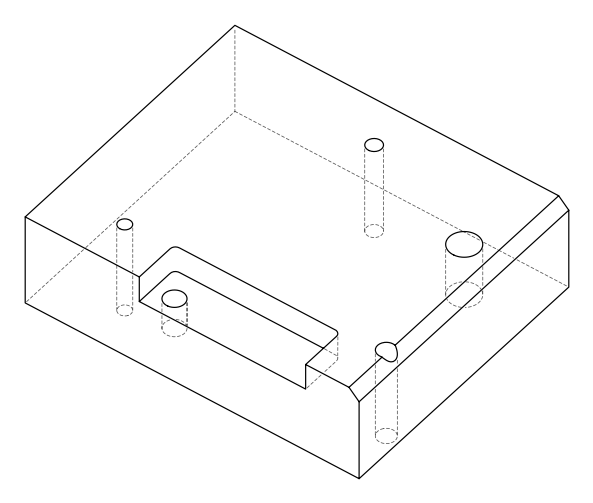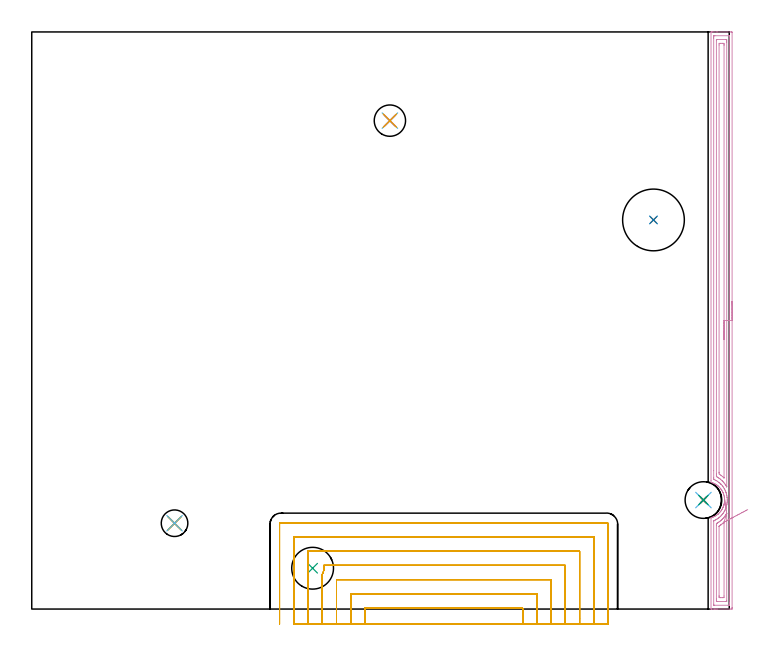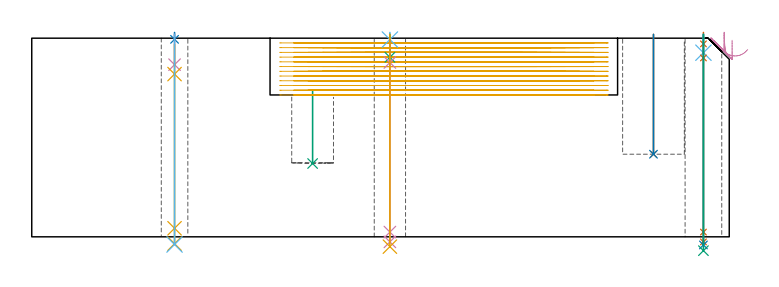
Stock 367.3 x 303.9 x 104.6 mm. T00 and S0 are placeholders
(PLAN: 18 operations, 15 tool changes, 84.4 min)
(1 INDEXABLE_INSERT_DRILL_BLIND_HOLE_FROM_SOLID | STEP1POCKET | NXT0302_013 | 0.25 min | 21054 mm3)
(2 DRILL_TO_ENLARGE_BLIND_HOLE | STEP1POCKET | UGT0301_382 | 0.25 min | 29603 mm3)
(3 INDEXABLE_INSERT_DRILL_BLIND_HOLE_FROM_SOLID_1 | STEP1POCKET_1 | NXT0302_015 | 0.16 min | 24962 mm3)
(4 AREA_MILL | FG_CHAMFER_SURFACE | UGT0205_001 | 9.99 min | 18728 mm3)
(5 MILL_SLOT | SLOT_PARTIAL_RECTANGULAR | NXT0201_013 | Follow Part, ap 2.5, ae 75% | 70.17 min | 264567 mm3)
(6 SPOT_DRILL | STEP1HOLE | NXT0321_9005460120000 | 0.03 min | 21 mm3)
(7 SPOT_DRILL_1 | STEP1HOLE_1 | NXT0321_9005460120000 | 0.05 min | 145 mm3)
(8 SPOT_DRILL_2 | STEP1HOLE_2 | NXT0321_9005460120000 | 0.03 min | 22 mm3)
(9 DRILL_BLIND_HOLE_INTO_CENTER | STEP1HOLE | NXT0301_038 | 0.05 min | 301 mm3)
(10 GUN_DRILL_THROUGH_HOLE | STEP1HOLE | UGT0307_001 | 0.5 min | 1846 mm3)
(11 SPADE_DRILL_TO_ENLARGE_THROUGH_HOLE | STEP1HOLE | UGT0306_007 | 0.45 min | 20167 mm3)
(12 DRILL_BLIND_HOLE_INTO_CENTER_1 | STEP1HOLE_1 | NXT0301_022 | 0.04 min | 86 mm3)
(13 GUN_DRILL_THROUGH_HOLE_1 | STEP1HOLE_1 | UGT0307_001 | 0.48 min | 1876 mm3)
(14 SPADE_DRILL_TO_ENLARGE_THROUGH_HOLE_1 | STEP1HOLE_1 | UGT0306_003 | 0.45 min | 10622 mm3)
(15 DRILL_TO_ENLARGE_THROUGH_HOLE | STEP1HOLE_1 | UGT0301_260 | 0.46 min | 17522 mm3)
(16 DRILL_BLIND_HOLE_INTO_CENTER_2 | STEP1HOLE_2 | NXT0301_064 | 0.07 min | 870 mm3)
(17 GUN_DRILL_THROUGH_HOLE_2 | STEP1HOLE_2 | UGT0307_006 | 0.52 min | 5801 mm3)
(18 DRILL_TO_ENLARGE_THROUGH_HOLE_1 | STEP1HOLE_2 | NXT0301_104 | 0.44 min | 9378 mm3)
(TOOL NXT0302_013 | Index. Insert Drill 21mm [880-D2100L25-05] | D21 PA176 FL105 Z2)
(TOOL UGT0301_382 | Twist Drill Flat Bottom 32.5 mm | D32.5 PA180 FL175 Z2)
(TOOL NXT0302_015 | Index. Insert Drill 22mm [880-D2200L25-03] | D22 PA176 FL66 Z2)
(TOOL UGT0205_001 | Chamfer Mill 20 x 3 x 45 deg. | D20 FL50 Z2)
(TOOL NXT0201_013 | ENDMILL 10mm | D10 FL30 Z4)
(TOOL NXT0321_9005460120000 | NC Spot Drill, 142deg, 12mm, Carbide, Uncoated | D12 PA142 FL30 Z2)
(TOOL NXT0301_038 | Carbide Drill 6.7mm [860.1-0670-034A1-MM 2214] | D6.7 PA140 FL53 Z2)
(TOOL UGT0307_001 | Gun Drill 5 mm | D5 PA130 FL24 Z1)
(TOOL UGT0306_007 | Spade Drill 16.5mm | D16.5 PA132 FL10 Z2)
(TOOL NXT0301_022 | Carbide Drill 5.1mm [860.1-0510-015A1-MM 2214] | D5.1 PA140 FL28 Z2)
(TOOL UGT0306_003 | Spade Drill 12.5mm | D12.5 PA132 FL10 Z2)
(TOOL UGT0301_260 | Twist Drill 19.3 mm | D19.3 PA118 FL140 Z2)
(TOOL NXT0301_064 | Carbide Drill 9.3mm [860.1-0930-028A1-MM 2214] | D9.3 PA140 FL47 Z2)
(TOOL UGT0307_006 | Gun Drill 9 mm | D9 PA130 FL24 Z1)
(TOOL NXT0301_104 | Carbide Drill 14mm [860.1-1400-112A1-MM 2214] | D14 PA140 FL123 Z2)
(OP 1 INDEXABLE_INSERT_DRILL_BLIND_HOLE_FROM_SOLID)
G17 G21 G94 G90
T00 M6
G54
G17 G0 G90 X327.4 Y204.9 S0 M3
G43 Z114.6 H1
G94 G81 G98 Z43.5 F250. R106.6
G80
M5
M2
(OP 2 DRILL_TO_ENLARGE_BLIND_HOLE)
G17 G21 G94 G90
T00 M6
G54
G17 G0 G90 X327.4 Y204.9 S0 M3
G43 Z114.6 H0
G94 G81 G98 Z43.5 F250. R106.6
G80
M5
M2
(OP 3 INDEXABLE_INSERT_DRILL_BLIND_HOLE_FROM_SOLID_1)
G17 G21 G94 G90
T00 M6
G54
G17 G0 G90 X147.9 Y21.5 S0 M3
G43 Z114.6 H1
G94 G81 G98 Z38.6 F250. R76.7
G80
M5
M2
(OP 4 AREA_MILL)
G17 G21 G94 G90
T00 M6
G54
G17 G0 G90 X368.8 Y161.95 S1061 M3
G43 Z114.6 H0
Z103.5
G94 G1 Y161.912 Z102.628 F250.
Y161.798 Z101.764
Y161.609 Z100.912
Y161.347 Z100.08
Y161.013 Z99.274
Y160.61 Z98.5
Y160.141 Z97.764
Y159.61 Z97.072
Y159.021 Z96.429
Y158.378 Z95.84
Y157.686 Z95.308
Y156.95 Z94.84
Y156.176 Z94.437
Y155.37 Z94.103
Y154.538 Z93.841
Y153.686 Z93.652
Y152.822 Z93.538
Y151.95 Z93.5
Y0.874
X368.798 Y0.611 Z93.502
X368.792 Y0.007 Z93.506
X368.777 Y0.003 Z93.52
X368.169 Y0. Z94.129
X361.014 Z101.28
X360.45 Z101.847
X360.12 Z102.176
X359.555 Z102.741
X359.226 Z103.07
X358.165 Z104.134
X357.767 Y0.001 Z104.524
X357.743 Y0.003 Z104.548
X357.703 Y0.01 Z104.588
X357.7 Y0.165 Z104.6
Y47.932
X357.705 Y48.071 Z104.591
X357.929 Y48.151 Z104.371
X358.185 Y48.23 Z104.115
X358.195 Y48.233 Z104.104
X358.331 Y48.282 Z103.965
X358.384 Y48.3 Z103.913
X358.497 Y48.34 Z103.802
X358.638 Y48.39 Z103.661
X358.97 Y48.528 Z103.328
X359.084 Y48.575 Z103.213
X359.226 Y48.641 Z103.07
X359.355 Y48.7 Z102.943
X359.527 Y48.779 Z102.772
X359.743 Y48.888 Z102.556
X359.994 Y49.039 Z102.306
X360.416 Y49.294 Z101.883
X360.567 Y49.398 Z101.732
X361.116 Y49.781 Z101.183
X361.157 Y49.813 Z101.143
X361.305 Y49.933 Z100.994
X361.399 Y50.016 Z100.899
X361.461 Y50.072 Z100.835
X361.583 Y50.178 Z100.716
X361.716 Y50.295 Z100.583
X362.114 Y50.673 Z100.182
X362.193 Y50.754 Z100.104
X362.544 Y51.154 Z99.754
X362.88 Y51.565 Z99.419
X363.083 Y51.844 Z99.215
X363.399 Y52.332 Z98.899
X363.48 Y52.457 Z98.818
X363.691 Y52.834 Z98.608
X363.728 Y52.901 Z98.571
X363.924 Y53.289 Z98.372
X363.955 Y53.35 Z98.343
X363.995 Y53.445 Z98.304
X364.073 Y53.629 Z98.227
X364.116 Y53.736 Z98.18
X364.149 Y53.812 Z98.148
X364.311 Y54.242 Z97.988
X364.368 Y54.42 Z97.931
X364.412 Y54.561 Z97.886
X364.432 Y54.629 Z97.863
X364.45 Y54.687 Z97.844
X364.513 Y54.919 Z97.782
X364.554 Y55.075 Z97.739
X364.571 Y55.134 Z97.724
X364.591 Y55.223 Z97.706
X364.635 Y55.42 Z97.664
X364.669 Y55.58 Z97.63
X364.744 Y56.027 Z97.552
X364.797 Y56.472 Z97.497
X364.83 Y56.919 Z97.465
X364.837 Y57.095 Z97.461
X364.848 Y57.421 Z97.449
X364.834 Y57.754 Z97.455
X364.833 Y57.811 Z97.458
X364.806 Y58.258 Z97.493
X364.756 Y58.704 Z97.543
X364.683 Y59.151 Z97.615
X364.59 Y59.596 Z97.709
X364.473 Y60.043 Z97.826
X364.335 Y60.488 Z97.963
X364.169 Y60.937 Z98.128
X364.034 Y61.267 Z98.265
X363.988 Y61.381 Z98.312
X363.973 Y61.414 Z98.327
X363.755 Y61.846 Z98.543
X363.524 Y62.273 Z98.776
X363.309 Y62.62 Z98.99
X363.083 Y62.961 Z99.216
X363.011 Y63.064 Z99.289
X362.935 Y63.165 Z99.364
X362.57 Y63.612 Z99.726
X362.185 Y64.057 Z100.115
X361.855 Y64.372 Z100.444
X361.752 Y64.471 Z100.547
X361.461 Y64.729 Z100.835
X361.305 Y64.869 Z100.994
X361.273 Y64.897 Z101.027
X361.209 Y64.95 Z101.091
X361.184 Y64.968 Z101.116
X361.014 Y65.092 Z101.281
X360.877 Y65.194 Z101.422
X360.817 Y65.238 Z101.482
X360.695 Y65.322 Z101.605
X360.567 Y65.409 Z101.729
X360.447 Y65.492 Z101.852
X360.416 Y65.513 Z101.883
X360.249 Y65.617 Z102.05
X360.144 Y65.683 Z102.153
X359.87 Y65.842 Z102.43
X359.673 Y65.942 Z102.622
X359.525 Y66.018 Z102.771
X359.085 Y66.225 Z103.214
X358.909 Y66.298 Z103.39
X358.638 Y66.41 Z103.662
X358.194 Y66.567 Z104.103
X357.707 Y66.719 Z104.593
X357.7 Y67.575 Z104.6
Y303.736
X357.703 Y303.89 Z104.588
X357.765 Y303.894 Z104.526
X358.166 Y303.9 Z104.134
X358.566 Z103.734
X359.226 Z103.07
X360.45 Z101.847
X361.014 Z101.28
X368.169 Z94.129
X368.453 Y303.898 Z93.844
X368.792 Y303.89 Z93.506
X368.799 Y303.552 Z93.499
X368.8 Y151.95 Z93.5
X367.386 Z94.914
Y3.178
X367.385 Y2.397 Z94.915
X367.383 Y2.288 Z94.917
X367.379 Y2.175 Z94.921
X367.367 Y2.01 Z94.933
X367.274 Y2.008 Z95.026
X366.776 Y2.001 Z95.524
X359.226 Z103.074
X359.169 Y2.003 Z103.131
X359.135 Y2.006 Z103.165
X359.121 Y2.009 Z103.179
X359.12 Y2.064 Z103.18
X359.115 Y2.286 Z103.185
X359.114 Y2.397 Z103.186
Y2.508
X359.115 Y46.258 Z103.185
X359.116 Y46.369 Z103.184
X359.118 Y46.443 Z103.182
X359.121 Y46.495 Z103.179
X359.137 Y46.504 Z103.163
X359.226 Y46.547 Z103.074
X359.564 Y46.701 Z102.736
X360.12 Y46.958 Z102.18
X360.175 Y46.984 Z102.125
X360.279 Y47.04 Z102.021
X360.736 Y47.318 Z101.564
X361.014 Y47.492 Z101.286
X361.278 Y47.669 Z101.022
X361.661 Y47.932 Z100.639
X361.802 Y48.039 Z100.498
X361.909 Y48.126 Z100.391
X362.284 Y48.45 Z100.016
X362.705 Y48.825 Z99.595
X362.755 Y48.873 Z99.545
X362.803 Y48.922 Z99.497
X363.189 Y49.332 Z99.111
X363.53 Y49.718 Z98.77
X363.58 Y49.777 Z98.72
X363.606 Y49.809 Z98.694
X363.697 Y49.926 Z98.603
X363.992 Y50.317 Z98.308
X364.195 Y50.611 Z98.105
X364.351 Y50.851 Z97.949
X364.591 Y51.231 Z97.709
X364.692 Y51.404 Z97.608
X364.746 Y51.504 Z97.554
X364.998 Y51.99 Z97.302
X365.194 Y52.397 Z97.106
X365.248 Y52.515 Z97.052
X365.283 Y52.599 Z97.017
X365.486 Y53.108 Z96.814
X365.535 Y53.24 Z96.765
X365.552 Y53.289 Z96.748
X365.751 Y53.918 Z96.549
X365.823 Y54.182 Z96.477
X365.935 Y54.626 Z96.365
X366.031 Y55.075 Z96.269
X366.061 Y55.234 Z96.239
X366.084 Y55.371 Z96.216
X366.166 Y55.968 Z96.134
X366.189 Y56.159 Z96.111
X366.245 Y56.861 Z96.055
X366.247 Y56.891 Z96.053
X366.256 Y57.366 Z96.044
X366.25 Y57.754 Z96.05
X366.245 Y57.889 Z96.055
X366.19 Y58.647 Z96.11
X366.182 Y58.746 Z96.118
X366.168 Y58.859 Z96.132
X366.065 Y59.539 Z96.235
X365.989 Y59.93 Z96.312
X365.873 Y60.432 Z96.427
X365.674 Y61.137 Z96.626
X365.612 Y61.325 Z96.688
X365.486 Y61.682 Z96.814
X365.271 Y62.218 Z97.029
X365.11 Y62.594 Z97.19
X364.844 Y63.111 Z97.456
X364.591 Y63.569 Z97.709
X364.321 Y64.004 Z97.979
X364.073 Y64.377 Z98.227
X363.697 Y64.878 Z98.603
X363.682 Y64.897 Z98.618
X363.621 Y64.973 Z98.679
X362.998 Y65.682 Z99.302
X362.895 Y65.789 Z99.405
X362.803 Y65.877 Z99.497
X362.384 Y66.26 Z99.916
X361.915 Y66.682 Z100.385
X361.909 Y66.688 Z100.391
X361.882 Y66.709 Z100.418
X361.014 Y67.315 Z101.286
X360.597 Y67.575 Z101.703
X360.12 Y67.831 Z102.18
X359.612 Y68.083 Z102.688
X359.226 Y68.253 Z103.074
X359.163 Y68.283 Z103.137
X359.127 Y68.301 Z103.173
X359.121 Y68.358 Z103.179
X359.117 Y68.468 Z103.183
X359.115 Y68.578 Z103.185
X359.114 Y69.361 Z103.186
Y72.976
Y300.722
X359.115 Y301.503 Z103.185
X359.117 Y301.612 Z103.183
X359.121 Y301.725 Z103.179
X359.133 Y301.89 Z103.167
X359.226 Y301.892 Z103.074
X359.724 Y301.899 Z102.576
X367.274 Z95.026
X367.331 Y301.897 Z94.969
X367.365 Y301.894 Z94.935
X367.379 Y301.891 Z94.921
X367.38 Y301.836 Z94.92
X367.384 Y301.614 Z94.916
X367.385 Y301.503 Z94.915
X367.386 Y301.392 Z94.914
Y151.95
X365.972 Z96.328
X365.971 Y64.505 Z96.329
X365.97 Y64.413 Z96.33
X365.968 Y64.367 Z96.332
X365.967 Y64.36 Z96.333
X365.947 Y64.388 Z96.353
X365.925 Y64.42 Z96.375
X365.65 Y64.897 Z96.65
X365.486 Y65.161 Z96.814
X365.074 Y65.789 Z97.226
X364.591 Y66.417 Z97.709
X364.372 Y66.682 Z97.928
X364.059 Y67.042 Z98.241
X363.883 Y67.242 Z98.417
X363.697 Y67.431 Z98.603
X363.549 Y67.575 Z98.751
X362.803 Y68.246 Z99.497
X362.541 Y68.468 Z99.759
X361.909 Y68.92 Z100.391
X361.653 Y69.099 Z100.647
X361.246 Y69.361 Z101.054
X361.014 Y69.493 Z101.286
X360.712 Y69.663 Z101.588
X360.591 Y69.736 Z101.709
X360.535 Y69.771 Z101.765
X360.533 Y69.841 Z101.767
X360.53 Y70.254 Z101.77
X360.529 Y70.739 Z101.771
X360.528 Y71.147 Z101.772
X360.529 Y299.309 Z101.771
X360.531 Y299.717 Z101.769
X360.533 Y299.838 Z101.767
X360.535 Y299.889 Z101.765
X360.649 Y299.894 Z101.651
X360.832 Y299.899 Z101.468
X365.304 Z96.996
X365.486 Y299.896 Z96.814
X365.668 Y299.89 Z96.632
X365.965 Y299.87 Z96.335
X365.967 Y299.717 Z96.333
X365.97 Y299.234 Z96.33
X365.971 Y298.825 Z96.329
X365.972 Y298.34 Z96.328
Y151.95
X364.557 Z97.743
Y69.361
X364.556 Y69.174 Z97.744
X364.553 Y69.081 Z97.747
X364.551 Y69.051 Z97.749
X364.522 Y69.074 Z97.778
X364.431 Y69.154 Z97.869
X364.203 Y69.361 Z98.097
X363.697 Y69.811 Z98.603
X363.178 Y70.254 Z99.122
X362.803 Y70.529 Z99.497
X361.95 Y71.147 Z100.35
X361.943 Y72.005 Z100.357
Y72.039
Y297.039
X361.95 Y297.891 Z100.35
X362.835 Y297.9 Z99.465
X363.697 Z98.603
X363.729 Z98.571
X364.55 Y297.888 Z97.75
X364.557 Y297.073 Z97.743
Y297.039
Y151.95
Y151.078 Z97.781
Y150.213 Z97.895
Y149.362 Z98.083
Y148.53 Z98.346
Y147.724 Z98.68
Y146.95 Z99.082
Y146.214 Z99.551
Y145.522 Z100.082
Y144.879 Z100.672
Y144.29 Z101.315
Y143.758 Z102.007
Y143.29 Z102.743
Y142.887 Z103.516
Y142.553 Z104.322
Y142.291 Z105.154
Y142.102 Z106.006
Y141.988 Z106.871
Y141.95 Z107.743
G0 Z114.6
X364.73 Y58.804
Z107.676
G1 X364.717 Y58.892 Z106.809
X364.715 Y58.904 Z105.936
X364.724 Y58.841 Z105.066
X364.745 Y58.703 Z104.205
X364.776 Y58.492 Z103.359
X364.818 Y58.208 Z102.535
X364.87 Y57.855 Z101.739
X364.932 Y57.434 Z100.978
X365.004 Y56.949 Z100.256
X365.084 Y56.404 Z99.58
X365.173 Y55.802 Z98.954
X365.27 Y55.149 Z98.384
X365.373 Y54.449 Z97.874
X365.483 Y53.708 Z97.427
X365.597 Y52.931 Z97.047
X365.717 Y52.124 Z96.737
X365.839 Y51.294 Z96.499
X365.965 Y50.446 Z96.335
X365.967 Y50.429 Z96.333
X365.97 Y50.379 Z96.33
X365.971 Y50.291 Z96.329
X365.972 Y50.241 Z96.328
X365.971 Y4.591 Z96.329
X365.969 Y4.182 Z96.331
X365.967 Y4.062 Z96.333
X365.965 Y4.011 Z96.335
X365.851 Y4.006 Z96.449
X365.667 Y4.001 Z96.633
X361.196 Z101.104
X361.014 Y4.004 Z101.286
X360.832 Y4.01 Z101.468
X360.535 Y4.03 Z101.765
X360.533 Y4.182 Z101.767
X360.53 Y4.666 Z101.77
X360.529 Y5.075 Z101.771
X360.528 Y5.56 Z101.772
X360.529 Y43.952 Z101.771
X360.531 Y44.361 Z101.769
X360.535 Y44.839 Z101.765
X360.546 Y45.037 Z101.754
X360.927 Y45.254 Z101.373
X360.981 Y45.286 Z101.319
X361.014 Y45.307 Z101.286
X361.532 Y45.63 Z100.768
X361.909 Y45.879 Z100.391
X362.068 Y45.987 Z100.232
X362.295 Y46.147 Z100.005
X362.581 Y46.368 Z99.719
X362.803 Y46.553 Z99.497
X363.064 Y46.779 Z99.236
X363.355 Y47.04 Z98.945
X363.53 Y47.207 Z98.77
X363.697 Y47.374 Z98.603
X363.969 Y47.661 Z98.331
X364.218 Y47.932 Z98.082
X364.39 Y48.134 Z97.91
X364.591 Y48.378 Z97.709
X364.788 Y48.629 Z97.512
X364.935 Y48.825 Z97.365
X365.161 Y49.149 Z97.139
X365.486 Y49.635 Z96.814
X365.518 Y49.686 Z96.782
X365.538 Y49.718 Z96.762
X365.68 Y49.957 Z96.62
X365.922 Y50.377 Z96.378
X365.965 Y50.446 Z96.335
X364.55 Y45.754 Z97.75
X364.552 Y45.724 Z97.748
X364.555 Y45.637 Z97.745
X364.557 Y45.288 Z97.743
Y6.861
X364.55 Y6.009 Z97.75
X363.665 Y6. Z98.635
X362.803 Z99.497
X362.771 Z99.529
X361.95 Y6.012 Z100.35
X361.943 Y6.827 Z100.357
Y6.861
Y43.433
X361.944 Y43.468 Z100.356
X361.95 Y43.676 Z100.35
X362.129 Y43.802 Z100.171
X362.329 Y43.941 Z99.971
X362.803 Y44.268 Z99.497
X362.858 Y44.306 Z99.442
X362.934 Y44.361 Z99.366
X363.36 Y44.697 Z98.94
X363.697 Y44.98 Z98.603
X363.844 Y45.107 Z98.456
X364.009 Y45.254 Z98.291
X364.502 Y45.714 Z97.798
X364.544 Y45.75 Z97.756
X364.55 Y45.754 Z97.75
X365.15 Y46.071 Z97.201
X365.789 Y46.41 Z96.714
X366.463 Y46.768 Z96.291
X367.168 Y47.141 Z95.937
X367.897 Y47.528 Z95.654
X368.645 Y47.924 Z95.443
X369.406 Y48.328 Z95.307
X370.175 Y48.736 Z95.247
X370.946 Y49.144 Z95.263
X371.712 Y49.55 Z95.355
X372.469 Y49.951 Z95.522
X373.209 Y50.344 Z95.763
X373.929 Y50.726 Z96.076
X374.621 Y51.093 Z96.459
X375.282 Y51.443 Z96.909
X375.905 Y51.773 Z97.422
X376.486 Y52.081 Z97.995
X377.021 Y52.365 Z98.623
G0 Z114.6
M5
M2
(OP 5 MILL_SLOT)
G17 G21 G94 G90
T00 M6
G54
G17 G0 G90 X258.5 Y-8. S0 M3
G43 Z114.6 H0
Z102.108
G94 G1 Y-5. F250.
Y0.5 F500.
X175.5
Y-5.
Y-8. F250.
X266.
Y-5.
Y8. F500.
X168.
Y-5.
Y-8. F250.
X273.5
Y-5.
Y15.5 F500.
X160.5
Y-5.
Y-8. F250.
X281.
Y-5.
Y23. F500.
X153.706
G2 X153. Y18.348 R6.
G1 Y-5.
Y-8. F250.
X288.5
Y-5.
Y30.5 F500.
X145.5
Y26.994
Y23.994 F250.
Y19.006
Y16.006
Y-5. F500.
Y-8. F250.
X296.
Y-5.
Y38. F500.
X138.
Y-5.
Y-8. F250.
X303.5
Y-5.
Y44.8 F500.
G3 X302.8 Y45.5 R0.7
G1 X131.2
G3 X130.5 Y44.8 R0.7
G1 Y-5.
Y-8. F250.
G0 X258.5 Z99.617
G1 Y-5.
Y0.5 F500.
X175.5
Y-5.
Y-8. F250.
X266.
Y-5.
Y8. F500.
X168.
Y-5.
Y-8. F250.
X273.5
Y-5.
Y15.5 F500.
X160.5
Y-5.
Y-8. F250.
X281.
Y-5.
Y23. F500.
X153.706
G2 X153. Y18.348 R6.
G1 Y-5.
Y-8. F250.
X288.5
Y-5.
Y30.5 F500.
X145.5
Y26.994
Y23.994 F250.
Y19.006
Y16.006
Y-5. F500.
Y-8. F250.
X296.
Y-5.
Y38. F500.
X138.
Y-5.
Y-8. F250.
X303.5
Y-5.
Y44.8 F500.
G3 X302.8 Y45.5 R0.7
G1 X131.2
G3 X130.5 Y44.8 R0.7
G1 Y-5.
Y-8. F250.
G0 X258.5 Z97.125
G1 Y-5.
Y0.5 F500.
X175.5
Y-5.
Y-8. F250.
X266.
Y-5.
Y8. F500.
X168.
Y-5.
Y-8. F250.
X273.5
Y-5.
Y15.5 F500.
X160.5
Y-5.
Y-8. F250.
X281.
Y-5.
Y23. F500.
X153.706
G2 X153. Y18.348 R6.
G1 Y-5.
Y-8. F250.
X288.5
Y-5.
Y30.5 F500.
X145.5
Y26.994
Y23.994 F250.
Y19.006
Y16.006
Y-5. F500.
Y-8. F250.
X296.
Y-5.
Y38. F500.
X138.
Y-5.
Y-8. F250.
X303.5
Y-5.
Y44.8 F500.
G3 X302.8 Y45.5 R0.7
G1 X131.2
G3 X130.5 Y44.8 R0.7
G1 Y-5.
Y-8. F250.
G0 X258.5 Z94.633
G1 Y-5.
Y0.5 F500.
X175.5
Y-5.
Y-8. F250.
X266.
Y-5.
Y8. F500.
X168.
Y-5.
Y-8. F250.
X273.5
Y-5.
Y15.5 F500.
X160.5
Y-5.
Y-8. F250.
X281.
Y-5.
Y23. F500.
X153.706
G2 X153. Y18.348 R6.
G1 Y-5.
Y-8. F250.
X288.5
Y-5.
Y30.5 F500.
X145.5
Y26.994
Y23.994 F250.
Y19.006
Y16.006
Y-5. F500.
Y-8. F250.
X296.
Y-5.
Y38. F500.
X138.
Y-5.
Y-8. F250.
X303.5
Y-5.
Y44.8 F500.
G3 X302.8 Y45.5 R0.7
G1 X131.2
G3 X130.5 Y44.8 R0.7
G1 Y-5.
Y-8. F250.
G0 X258.5 Z92.142
G1 Y-5.
Y0.5 F500.
X175.5
Y-5.
Y-8. F250.
X266.
Y-5.
Y8. F500.
X168.
Y-5.
Y-8. F250.
X273.5
Y-5.
Y15.5 F500.
X160.5
Y-5.
Y-8. F250.
X281.
Y-5.
Y23. F500.
X153.706
G2 X153. Y18.348 R6.
G1 Y-5.
Y-8. F250.
X288.5
Y-5.
Y30.5 F500.
X145.5
Y26.994
Y23.994 F250.
Y19.006
Y16.006
Y-5. F500.
Y-8. F250.
X296.
Y-5.
Y38. F500.
X138.
Y-5.
Y-8. F250.
X303.5
Y-5.
Y44.8 F500.
G3 X302.8 Y45.5 R0.7
G1 X131.2
G3 X130.5 Y44.8 R0.7
G1 Y-5.
Y-8. F250.
G0 X258.5 Z89.65
G1 Y-5.
Y0.5 F500.
X175.5
Y-5.
Y-8. F250.
X266.
Y-5.
Y8. F500.
X168.
Y-5.
Y-8. F250.
X273.5
Y-5.
Y15.5 F500.
X160.5
Y-5.
Y-8. F250.
X281.
Y-5.
Y23. F500.
X153.706
G2 X153. Y18.348 R6.
G1 Y-5.
Y-8. F250.
X288.5
Y-5.
Y30.5 F500.
X145.5
Y26.994
Y23.994 F250.
Y19.006
Y16.006
Y-5. F500.
Y-8. F250.
X296.
Y-5.
Y38. F500.
X138.
Y-5.
Y-8. F250.
X303.5
Y-5.
Y44.8 F500.
G3 X302.8 Y45.5 R0.7
G1 X131.2
G3 X130.5 Y44.8 R0.7
G1 Y-5.
Y-8. F250.
G0 X258.5 Z87.158
G1 Y-5.
Y0.5 F500.
X175.5
Y-5.
Y-8. F250.
X266.
Y-5.
Y8. F500.
X168.
Y-5.
Y-8. F250.
X273.5
Y-5.
Y15.5 F500.
X160.5
Y-5.
Y-8. F250.
X281.
Y-5.
Y23. F500.
X153.706
G2 X153. Y18.348 R6.
G1 Y-5.
Y-8. F250.
X288.5
Y-5.
Y30.5 F500.
X145.5
Y26.994
Y23.994 F250.
Y19.006
Y16.006
Y-5. F500.
Y-8. F250.
X296.
Y-5.
Y38. F500.
X138.
Y-5.
Y-8. F250.
X303.5
Y-5.
Y44.8 F500.
G3 X302.8 Y45.5 R0.7
G1 X131.2
G3 X130.5 Y44.8 R0.7
G1 Y-5.
Y-8. F250.
G0 X258.5 Z84.667
G1 Y-5.
Y0.5 F500.
X175.5
Y-5.
Y-8. F250.
X266.
Y-5.
Y8. F500.
X168.
Y-5.
Y-8. F250.
X273.5
Y-5.
Y15.5 F500.
X160.5
Y-5.
Y-8. F250.
X281.
Y-5.
Y23. F500.
X153.706
G2 X153.428 Y19.178 R6.002
X153. Y18.348 R6.
G1 Y-5.
Y-8. F250.
X288.5
Y-5.
Y30.5 F500.
X145.5
Y26.994
Y23.994 F250.
Y19.006
Y16.006
Y-5. F500.
Y-8. F250.
X296.
Y-5.
Y38. F500.
X138.
Y-5.
Y-8. F250.
X303.5
Y-5.
Y44.8 F500.
G3 X302.8 Y45.5 R0.7
G1 X131.2
G3 X130.5 Y44.8 R0.7
G1 Y-5.
Y-8. F250.
G0 X258.5 Z82.175
G1 Y-5.
Y0.5 F500.
X175.5
Y-5.
Y-8. F250.
X266.
Y-5.
Y8. F500.
X168.
Y-5.
Y-8. F250.
X273.5
Y-5.
Y15.5 F500.
X160.5
Y-5.
Y-8. F250.
X281.
Y-5.
Y23. F500.
X153.706
G2 X153.322 Y18.941 R6.002
X153. Y18.348 R6.
G1 Y-5.
Y-8. F250.
X288.5
Y-5.
Y30.5 F500.
X145.5
Y26.994
Y23.994 F250.
Y19.006
Y16.006
Y-5. F500.
Y-8. F250.
X296.
Y-5.
Y38. F500.
X138.
Y-5.
Y-8. F250.
X303.5
Y-5.
Y44.8 F500.
G3 X302.8 Y45.5 R0.7
G1 X131.2
G3 X130.5 Y44.8 R0.7
G1 Y-5.
Y-8. F250.
G0 X258.5 Z79.683
G1 Y-5.
Y0.5 F500.
X175.5
Y-5.
Y-8. F250.
X266.
Y-5.
Y8. F500.
X168.
Y-5.
Y-8. F250.
X273.5
Y-5.
Y15.5 F500.
X160.5
Y-5.
Y-8. F250.
X281.
Y-5.
Y23. F500.
X153.706
G2 X153. Y18.348 R6.
G1 Y-5.
Y-8. F250.
X288.5
Y-5.
Y30.5 F500.
X145.5
Y26.994
Y23.994 F250.
Y19.006
Y16.006
Y-5. F500.
Y-8. F250.
X296.
Y-5.
Y38. F500.
X138.
Y-5.
Y-8. F250.
X303.5
Y-5.
Y44.8 F500.
G3 X302.8 Y45.5 R0.7
G1 X131.2
G3 X130.5 Y44.8 R0.7
G1 Y-5.
Y-8. F250.
G0 X258.5 Z77.192
G1 Y-5.
Y0.5 F500.
X175.5
Y-5.
Y-8. F250.
X266.
Y-5.
Y8. F500.
X168.
Y-5.
Y-8. F250.
X273.5
Y-5.
Y15.5 F500.
X160.5
Y-5.
Y-8. F250.
X281.
Y-5.
Y23. F500.
X153.706
G2 X153. Y18.348 R6.
G1 Y-5.
Y-8. F250.
X288.5
Y-5.
Y30.5 F500.
X145.5
Y26.994
Y23.994 F250.
Y19.006
Y16.006
Y-5. F500.
Y-8. F250.
X296.
Y-5.
Y38. F500.
X138.
Y-5.
Y-8. F250.
X303.5
Y-5.
Y44.8 F500.
G3 X302.8 Y45.5 R0.7
G1 X131.2
G3 X130.5 Y44.8 R0.7
G1 Y-5.
Y-8. F250.
G0 X258.5 Z74.7
G1 Y-5.
Y0.5 F500.
X175.5
Y-5.
Y-8. F250.
X266.
Y-5.
Y8. F500.
X168.
Y-5.
Y-8. F250.
X273.5
Y-5.
Y15.5 F500.
X160.5
Y-5.
Y-8. F250.
X281.
Y-5.
Y23. F500.
X153.706
G2 X153. Y18.348 R6.
G1 Y-5.
Y-8. F250.
X288.5
Y-5.
Y30.5 F500.
X145.5
Y26.994
Y23.994 F250.
Y19.006
Y16.006
Y-5. F500.
Y-8. F250.
X296.
Y-5.
Y38. F500.
X138.
Y-5.
Y-8. F250.
X303.5
Y-5.
Y44.8 F500.
G3 X302.8 Y45.5 R0.7
G1 X131.2
G3 X130.5 Y44.8 R0.7
G1 Y-5.
Y-8. F250.
G0 Z114.6
M5
M2
(OP 6 SPOT_DRILL)
G17 G21 G94 G90
T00 M6
G54
G17 G0 G90 X188.6 Y257.2 S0 M3
G43 Z114.6 H0
G94 G81 G98 Z103.881 F250. R107.6
G80
M5
M2
(OP 7 SPOT_DRILL_1)
G17 G21 G94 G90
T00 M6
G54
G17 G0 G90 X353.7 Y57.4 S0 M3
G43 Z114.6 H0
G94 G81 G98 Z101.6 F250. R107.6
G80
M5
M2
(OP 8 SPOT_DRILL_2)
G17 G21 G94 G90
T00 M6
G54
G17 G0 G90 X75.2 Y45.2 S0 M3
G43 Z114.6 H0
G94 G81 G98 Z103.989 F250. R107.6
G80
M5
M2
(OP 9 DRILL_BLIND_HOLE_INTO_CENTER)
G17 G21 G94 G90
T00 M6
G54
G17 G0 G90 X188.6 Y257.2 S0 M3
G43 Z114.6 H1
G94 G81 G98 Z94.55 F250. R106.6
G80
M5
M2
(OP 10 GUN_DRILL_THROUGH_HOLE)
G17 G21 G94 G90
T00 M6
G54
G17 G0 G90 X188.6 Y257.2 M8
G43 Z114.6 H0
Z104.227
S716 M3
G94 G1 Z91.794 F125. M26
G4 X.084
Z2.5 F250.
G4 X.084
Z-2.666 F125.
G4 X.084
M5
M9
G0 Z104.227
Z114.6
M2
(OP 11 SPADE_DRILL_TO_ENLARGE_THROUGH_HOLE)
G17 G21 G94 G90
T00 M6
G54
G17 G0 G90 X188.6 Y257.2 S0 M3
G43 Z114.6 H0
G94 G73 G98 Z-5.173 F250. Q15.682 R106.6
G80
M5
M2
(OP 12 DRILL_BLIND_HOLE_INTO_CENTER_1)
G17 G21 G94 G90
T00 M6
G54
G17 G0 G90 X353.7 Y57.4 S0 M3
G43 Z114.6 H1
G94 G81 G98 Z96.95 F250. R106.6
G80
M5
M2
(OP 13 GUN_DRILL_THROUGH_HOLE_1)
G17 G21 G94 G90
T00 M6
G54
G17 G0 G90 X353.7 Y57.4 M8
G43 Z114.6 H0
Z102.492
S716 M3
G94 G1 Z94.194 F125. M26
G4 X.084
Z2.5 F250.
G4 X.084
Z-2.666 F125.
G4 X.084
M5
M9
G0 Z102.492
Z114.6
M2
(OP 14 SPADE_DRILL_TO_ENLARGE_THROUGH_HOLE_1)
G17 G21 G94 G90
T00 M6
G54
G17 G0 G90 X353.7 Y57.4 S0 M3
G43 Z114.6 H0
G94 G73 G98 Z-4.283 F250. Q12.098 R106.6
G80
M5
M2
(OP 15 DRILL_TO_ENLARGE_THROUGH_HOLE)
G17 G21 G94 G90
T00 M6
G54
G17 G0 G90 X353.7 Y57.4 S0 M3
G43 Z114.6 H0
G94 G73 G98 Z-7.298 F250. Q18.65 R106.6
G80
M5
M2
(OP 16 DRILL_BLIND_HOLE_INTO_CENTER_2)
G17 G21 G94 G90
T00 M6
G54
G17 G0 G90 X75.2 Y45.2 S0 M3
G43 Z114.6 H1
G94 G81 G98 Z90.65 F250. R106.6
G80
M5
M2
(OP 17 GUN_DRILL_THROUGH_HOLE_2)
G17 G21 G94 G90
T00 M6
G54
G17 G0 G90 X75.2 Y45.2 M8
G43 Z114.6 H0
Z101.34
S716 M3
G94 G1 Z85.689 F125. M26
G4 X.084
Z4.5 F250.
G4 X.084
Z-3.598 F125.
G4 X.084
M5
M9
G0 Z101.34
Z114.6
M2
(OP 18 DRILL_TO_ENLARGE_THROUGH_HOLE_1)
G17 G21 G94 G90
T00 M6
G54
G17 G0 G90 X75.2 Y45.2 S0 M3
G43 Z114.6 H1
G94 G73 G98 Z-4.048 F250. Q13.581 R106.6
G80
M5
M2
